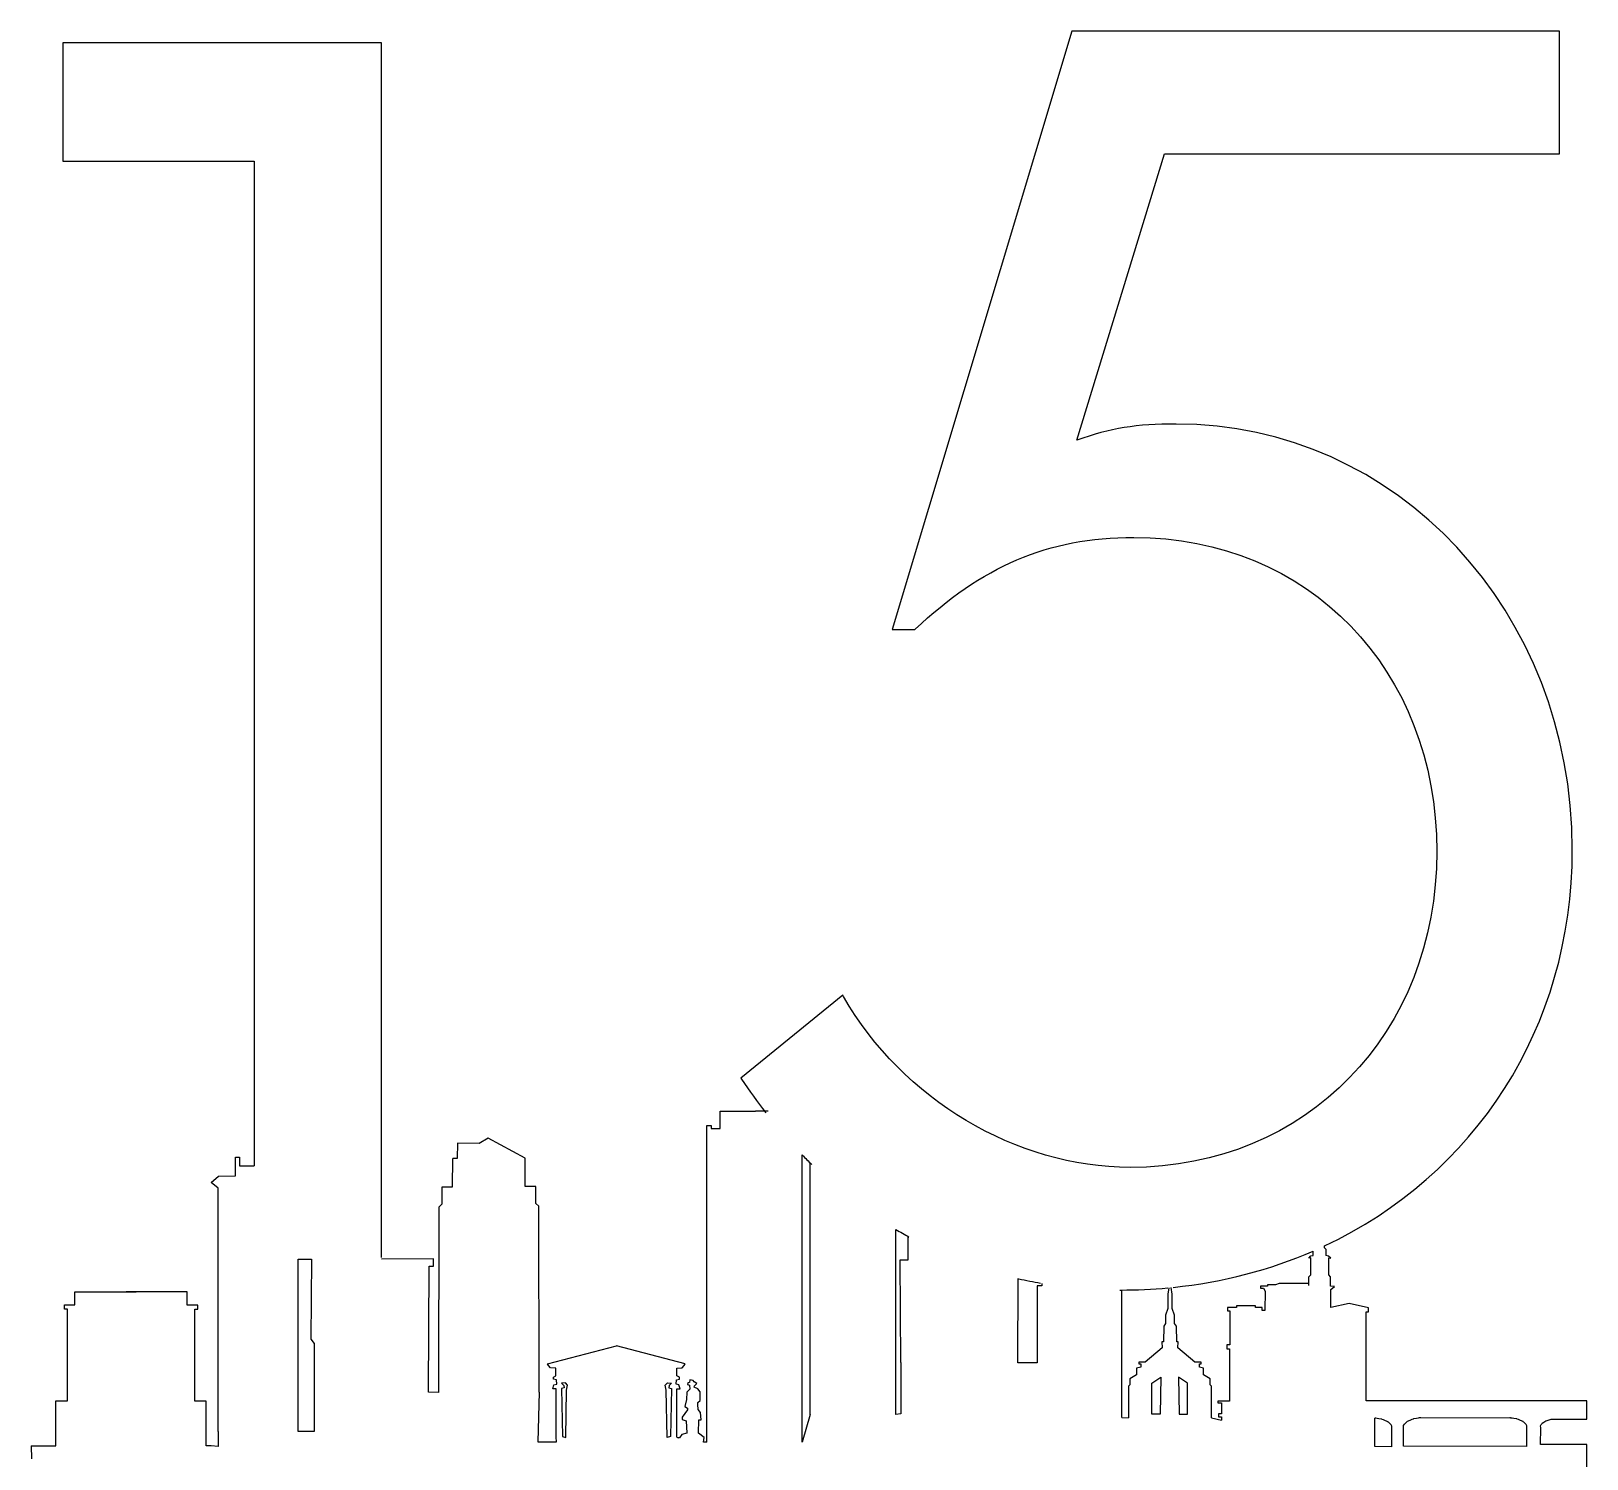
# Model space of a CAD drawing. Extents: x -137 to 89, y 6 to 358.
# Drawn here: x -114 to 89.1, y 171.9 to 358.4 of the extents above; entities that cross this region are included whole.
import ezdxf

# ---------------------------------------------------------------- set-up
doc = ezdxf.new("R2010")
doc.units = 0
doc.layers.add('outline', color=7, linetype='CONTINUOUS')

msp = doc.modelspace()

# ---------------------------------------------------------------- linework, layer by layer
at = {"layer": 'outline', "color": 7}
for points in [[(22.52457, 304.936763), (33.968708, 342.343034), (85.55048, 342.343034), (85.55048, 358.351807), (21.903083, 358.351786), (-1.568417, 280.215271), (1.394456, 280.215271), (1.441862, 280.261581)], [(-68.236996, 198.262295), (-68.236993, 356.836711), (-109.843047, 356.836711), (-109.843047, 341.383033), (-84.879417, 341.383033), (-84.879417, 210.964909)], [(-7.918968, 232.309336), (-8.020891, 232.494505), (-21.307503, 221.661498), (-21.224073, 221.531889)], [(-25.77047, 174.151214), (-25.77047, 215.46997), (-25.19527, 215.46997), (-25.19527, 215.085718), (-24.042518, 215.085718), (-24.042518, 217.333581), (-19.693401, 217.333581), (-19.418199, 217.333581)], [(-18.223058, 217.333581), (-19.418199, 217.333581)], [(-17.752338, 217.333581), (-18.223058, 217.333581)], [(-49.507168, 211.201698), (-54.326385, 213.806677), (-55.498626, 213.103333), (-58.338055, 213.155424), (-58.364106, 211.175637), (-58.928872, 211.148596)], [(-89.585286, 175.535921), (-89.585286, 207.296586), (-90.472113, 208.031778), (-89.52686, 208.872005), (-87.286258, 208.906994), (-87.286258, 211.357654), (-86.796127, 211.357654), (-86.796127, 210.202343), (-84.879727, 210.202343)], [(-13.34113, 174.151113), (-13.34113, 211.664007)], [(-84.879417, 210.964909), (-84.879682, 210.202343)], [(-60.769015, 180.619892), (-60.717085, 204.867833), (-60.335553, 205.23527), (-60.335553, 207.449512), (-58.954913, 207.449512), (-58.928864, 211.148583)], [(-47.667023, 180.673002), (-47.718953, 204.920945), (-48.100485, 205.288385), (-48.100485, 207.502625), (-49.481126, 207.502625), (-49.507176, 211.201698)], [(-12.260943, 177.735693), (-12.260943, 210.578515)], [(-1.084061, 177.735696), (-1.084061, 201.905695)], [(-0.440204, 184.535903), (-0.513044, 197.927873), (0.522611, 197.927873), (0.522611, 200.911174), (0.612533, 200.911177)], [(52.844289, 194.600721), (52.844289, 195.724671), (53.081702, 195.966511), (53.081702, 198.185167), (52.818818, 198.174663), (53.102729, 198.437534), (53.407661, 198.490112), (53.39975, 199.087007)], [(60.324348, 179.521276), (60.324348, 191.143446), (60.627823, 191.143446), (60.627823, 191.650445), (58.120965, 192.241953), (55.69859, 191.706786), (55.69859, 194.072814), (56.177439, 194.438982), (55.670425, 194.495282), (55.670425, 194.595292), (55.670436, 195.719234), (55.43302, 195.961085), (55.43302, 198.179738), (55.695905, 198.169234), (55.411996, 198.432105), (55.107061, 198.484686), (55.117512, 199.273308), (54.896694, 199.504636), (54.880081, 199.753633)], [(60.324348, 179.521276), (60.324348, 191.143446), (60.627825, 191.143446), (60.627825, 191.650445), (58.120967, 192.241953), (55.698593, 191.706786), (55.698593, 194.072814), (56.177441, 194.438982), (55.670428, 194.495282), (55.670428, 195.719192), (55.433018, 195.961042), (55.433018, 198.179693), (55.695894, 198.168898), (55.411994, 198.431777), (55.107059, 198.484376), (55.117536, 199.272996), (54.896723, 199.504316), (54.880083, 199.753815)], [(-77.373958, 198.020562), (-77.454614, 187.567512), (-77.050632, 187.005452), (-77.050632, 175.535961), (-79.105658, 175.535961)], [(-79.105653, 175.535921), (-79.105653, 198.020567)], [(-79.105653, 198.020567), (-77.373958, 198.020562)], [(-60.769015, 180.619892), (-62.08923, 180.645292), (-62.037139, 197.108762), (-61.437993, 197.108762), (-61.464044, 198.046552), (-68.236993, 198.020453)], [(14.832463, 184.502518), (14.892241, 195.49309)], [(-113.99313, 173.656371), (-110.750698, 173.656371), (-110.750698, 179.50779), (-109.239819, 179.50779), (-109.239819, 191.38941), (-109.239819, 191.498321), (-109.646779, 191.498321), (-109.646779, 192.04283), (-108.276918, 192.04283), (-108.276918, 193.74512), (-100.278058, 193.74512)], [(-90.472854, 173.652051), (-91.123809, 173.652051), (-91.123809, 179.50348), (-92.634683, 179.50348), (-92.634683, 191.385089), (-92.634683, 191.49401), (-92.227735, 191.49401), (-92.227735, 192.038499), (-93.597591, 192.038499), (-93.597591, 193.740799), (-101.596448, 193.740799)], [(17.971161, 194.865564), (17.971161, 194.532732), (17.374125, 194.532732), (17.374125, 184.502515), (14.832455, 184.502515)], [(28.399028, 177.338704), (28.399028, 193.978215)], [(34.534064, 194.267212), (34.421193, 193.460992), (34.421193, 191.580804), (34.136314, 190.707185), (34.136314, 189.643644), (33.88942, 189.282784), (33.851461, 187.231674), (33.661543, 187.250671), (33.680513, 186.45301), (31.47746, 184.57282), (30.641816, 184.57282), (30.641816, 184.36391), (30.893115, 184.36391), (30.893115, 183.94354), (30.335561, 183.794162), (30.335561, 182.910761), (29.464322, 182.407751), (29.464322, 181.610093), (29.293394, 181.439172), (29.293394, 177.317943)], [(35.009955, 193.461002), (34.866304, 194.305981)], [(40.137733, 177.317932), (40.137733, 181.439161), (39.966807, 181.610093), (39.966807, 182.407743), (39.095568, 182.910753), (39.095568, 183.794151), (38.538015, 183.94354), (38.538015, 184.363903), (38.789313, 184.363903), (38.789313, 184.572802), (37.953669, 184.572802), (35.750616, 186.452992), (35.769587, 187.25066), (35.579671, 187.231769), (35.541712, 189.28289), (35.294818, 189.643729), (35.294818, 190.70728), (35.009939, 191.58091), (35.009939, 193.461087)], [(52.847562, 194.854256), (48.966331, 194.854256), (48.493153, 194.688767), (47.452189, 194.688767), (47.452189, 194.499487), (46.516342, 194.499487), (46.516342, 194.226116), (46.894895, 194.226116), (47.122593, 193.831707), (47.084165, 191.31348), (46.75819, 191.324275), (46.75819, 191.702814), (45.874937, 191.702814), (45.874937, 191.934145), (43.382903, 191.934145), (43.382903, 191.692295), (42.194715, 191.692295), (42.194715, 191.271694), (42.510162, 191.271694), (42.510162, 186.834383), (42.14214, 186.834383), (42.14214, 186.298115), (42.468098, 186.298115), (42.468098, 179.505475), (40.932912, 179.505475), (40.932912, 179.253113), (41.427119, 179.253113), (41.427119, 177.833584), (41.048574, 177.833584), (41.048574, 177.423514), (41.416597, 177.423514), (41.416597, 176.992405)], [(-45.453064, 174.795241), (-45.453064, 181.111523), (-45.876281, 181.111523), (-45.74142, 181.614821), (-45.360013, 181.716971), (-45.397202, 182.269321), (-45.804446, 182.37318), (-45.804446, 182.604773), (-45.477051, 182.77246), (-45.477051, 183.786571), (-46.171765, 183.834572), (-46.427292, 184.153982), (-46.555056, 184.353602), (-37.571732, 186.693262)], [(-29.690388, 174.795281), (-29.690388, 181.111562), (-29.267171, 181.111562), (-29.402034, 181.614861), (-29.783442, 181.717011), (-29.746252, 182.26936), (-29.339008, 182.373223), (-29.339008, 182.604812), (-29.666406, 182.772503), (-29.666406, 183.786611), (-28.971692, 183.834611), (-28.716165, 184.154022), (-28.588403, 184.353642), (-37.571725, 186.693302)], [(-0.440204, 184.535903), (-0.440204, 177.819315), (-1.084061, 177.735614)], [(-26.945733, 179.311903), (-26.648907, 179.566321), (-26.627687, 180.711232), (-26.924513, 181.114084), (-27.412159, 181.304893), (-27.390939, 181.495713), (-27.094108, 181.771332), (-27.412135, 182.004563), (-27.56055, 182.195372), (-27.984593, 182.258973), (-28.048204, 181.940944), (-28.260227, 181.877343), (-28.302616, 181.665322), (-28.048193, 181.559332), (-28.005802, 181.071682), (-28.387437, 180.647652), (-28.429825, 179.693562), (-28.620646, 178.781872), (-28.28141, 178.569853), (-28.28141, 178.357832), (-28.620646, 177.891393), (-28.981079, 177.382533), (-28.981079, 177.106914), (-28.451029, 176.894892), (-28.387418, 175.304744), (-29.044683, 175.113924), (-29.341513, 174.711093), (-29.489924, 174.711093)], [(-47.667023, 180.673002), (-47.842643, 174.195121), (-45.389175, 174.195121), (-45.453064, 174.795201)], [(84.518248, 177.147562), (89.138074, 177.147562), (89.138074, 179.521271), (60.324375, 179.521271)], [(-25.77047, 174.151206), (-26.203655, 174.138611), (-26.118845, 174.732273), (-26.860918, 175.304723), (-26.818526, 177.043284), (-26.5005, 177.043284), (-26.585309, 177.997371), (-26.903341, 178.379022)], [(-12.260943, 177.735699), (-13.34113, 174.151118)], [(28.399028, 177.338704), (29.293404, 177.317908)], [(40.137744, 177.317935), (41.416615, 176.992405)], [(61.546705, 177.249659), (61.444607, 177.249659)], [(63.690714, 173.523169), (61.44461, 173.574268), (61.44461, 177.249717)], [(67.349528, 177.342872), (67.451625, 177.342872), (79.174879, 177.29177)], [(79.174879, 177.29182), (79.072779, 177.29182)], [(-89.585286, 175.535921), (-89.565556, 173.584222), (-90.472857, 173.652021)], [(-29.690388, 174.795204), (-29.489924, 174.711003)], [(63.690711, 173.523169), (63.690711, 176.228709), (63.563089, 176.407368)], [(65.205522, 173.616372), (65.205522, 176.321929), (65.333146, 176.500581)], [(81.318885, 173.565331), (81.318885, 176.27087), (81.191263, 176.44953)], [(89.138074, 164.130361), (89.138074, 173.829451), (83.088905, 173.829451), (83.114437, 176.024501), (83.088905, 176.279741)], [(-113.99313, 173.656371), (-113.94773, 171.949171)], [(81.318885, 173.565331), (65.205511, 173.61643)]]:
    msp.add_lwpolyline(points, dxfattribs=at)
for points in [[(-44.184781, 174.72964), (-44.08787, 180.912881), (-43.952186, 181.552533), (-44.223551, 181.862651), (-44.746899, 181.843252), (-44.456154, 181.513721), (-44.397993, 181.2036), (-44.746891, 181.126001), (-44.630593, 174.884631), (-44.184781, 174.72964)], [(-30.958671, 174.729691), (-31.05559, 180.912929), (-31.191274, 181.55258), (-30.919912, 181.862698), (-30.396563, 181.843304), (-30.687309, 181.513774), (-30.745469, 181.203656), (-30.396569, 181.126053), (-30.512869, 174.884683), (-30.958671, 174.729696)], [(33.414628, 177.773735), (32.351088, 177.773735), (32.351088, 181.837984), (33.509587, 182.597663), (33.414628, 177.773735)], [(35.921555, 177.773735), (36.985096, 177.773735), (36.985096, 181.837984), (35.826596, 182.597663), (35.921555, 177.773735)]]:
    msp.add_lwpolyline(points, close=True, dxfattribs=at)
for points in [[(35.524191, 307.057068), (30.341199, 307.057068), (26.954376, 306.533027), (22.52457, 304.936763)], [(87.235614, 251.49394), (87.235614, 282.646619), (64.281883, 307.057068), (35.524191, 307.057068)], [(1.441862, 280.261581), (10.088853, 288.428207), (18.699387, 292.251962), (29.978027, 292.251962)], [(29.978027, 292.251962), (52.767026, 292.251962), (69.541627, 275.011471), (69.541627, 251.253209)], [(69.541627, 251.253209), (69.541627, 227.496134), (52.526107, 210.004459), (29.496572, 210.004459)], [(54.88691, 199.757866), (74.387474, 208.905086), (87.235579, 228.127433), (87.235614, 251.49394)], [(29.496572, 210.004459), (14.635748, 210.004459), (-0.244748, 218.879443), (-7.918968, 232.309336)], [(-21.224073, 221.531889), (-20.215909, 220.009352), (-19.167236, 218.546312), (-18.079723, 217.143687)], [(-13.309316, 211.632056), (-12.90236, 211.211514), (-12.491152, 210.798156), (-12.075758, 210.392015)], [(-1.080599, 201.901249), (-0.517489, 201.567737), (0.050286, 201.243871), (0.622634, 200.929704)], [(35.127348, 194.343451), (41.645546, 195.014218), (47.783405, 196.639868), (53.400174, 199.08566)], [(14.980676, 195.468004), (15.91522, 195.254375), (16.858355, 195.063713), (17.809751, 194.896208)], [(28.173643, 193.995805), (28.213394, 193.995731), (28.253155, 193.995691), (28.29293, 193.995691)], [(28.29293, 193.995691), (30.368578, 193.995691), (32.412945, 194.090004), (34.421955, 194.274731)], [(-26.903341, 178.379022), (-26.924561, 178.485012), (-26.945733, 179.311903), (-26.945733, 179.311903)], [(62.363466, 177.122037), (61.776411, 177.22409), (61.546705, 177.249659), (61.546705, 177.249659)], [(63.180229, 176.790239), (62.644228, 176.994418), (62.363466, 177.122037), (62.363466, 177.122037)], [(63.563089, 176.407368), (63.33338, 176.637098), (63.180229, 176.790239), (63.180229, 176.790239)], [(65.333146, 176.500581), (65.562852, 176.7303), (65.716006, 176.883441), (65.716006, 176.883441)], [(65.716006, 176.883441), (66.252007, 177.087631), (66.532767, 177.21525), (66.532767, 177.21525)], [(66.532767, 177.21525), (67.119822, 177.3173), (67.349528, 177.342872), (67.349528, 177.342872)], [(79.991642, 177.164212), (79.404585, 177.266251), (79.174879, 177.29182), (79.174879, 177.29182)], [(80.808403, 176.83239), (80.2724, 177.03659), (79.991642, 177.164212), (79.991642, 177.164212)], [(81.191263, 176.44953), (80.961557, 176.679252), (80.808403, 176.83239), (80.808403, 176.83239)], [(83.318627, 176.611561), (83.599387, 176.841269), (83.803568, 176.91784), (83.803568, 176.91784)], [(83.803568, 176.91784), (84.237477, 177.070981), (84.518248, 177.147562), (84.518248, 177.147562)], [(83.088905, 176.279741), (83.216529, 176.509461), (83.318627, 176.611561), (83.318627, 176.611561)]]:
    msp.add_open_spline(points, degree=3, dxfattribs=at)

doc.saveas('drawing.dxf')
